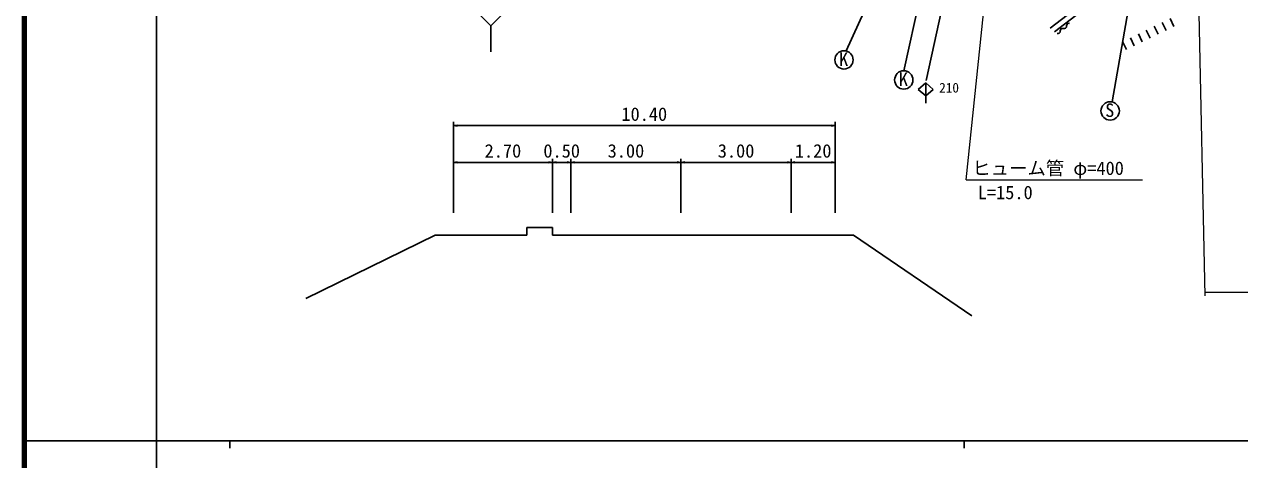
# Model space of a CAD drawing. Units: millimetres at full size, sheet at 1:1000, with parts at other scales. Extents: x 40000 to 680000, y 20000 to 380000.
# Drawn here: x 40000 to 205518, y 202409 to 261703 of the extents above; entities that cross this region are included whole.
import ezdxf
from ezdxf.enums import TextEntityAlignment as Align

# ---------------------------------------------------------------- set-up
doc = ezdxf.new("R2010")
doc.units = ezdxf.units.MM
doc.header["$LTSCALE"] = 1000
for name, color, linetype, lineweight in [('M-BGD', 7, 'Continuous', 25), ('M-STR-HTXT', 7, 'Continuous', 13), ('M-STR-STRC', 7, 'Continuous', 25), ('M-TTL', 2, 'Continuous', 140), ('M-TTL-BAND', 7, 'Continuous', 25)]:
    doc.layers.add(name, color=color, linetype=linetype, lineweight=lineweight)
doc.styles.add('ＭＳ ゴシック', font='')
doc.styles.get('ＭＳ ゴシック').set_extended_font_data('MS Gothic')

# ---------------------------------------------------------------- blocks, each defined once
blk = doc.blocks.new('open_arrow')
at = {"color": 0, "linetype": 'Continuous', "lineweight": -2}
blk.add_lwpolyline([(7.5, 1.25), (0, 0), (7.5, -1.25)], dxfattribs=at)

msp = doc.modelspace()

# ---------------------------------------------------------------- linework, layer by layer
at = {"layer": 'M-BGD'}
for p, q in [((166216, 284294), (159773, 255380)), ((151945, 258071), (163134, 282868)), ((162802, 254061), (168883, 281694)), ((192373, 275425), (188153, 251131)), ((187450, 267140), (179707, 261175)), ((185917, 265023), (180300, 260687)), ((194961, 261959), (195484, 260879)), ((196041, 262482), (196564, 261401)), ((190640, 259868), (191163, 258788)), ((191721, 260391), (192243, 259311)), ((192801, 260913), (193323, 259833)), ((193881, 261436), (194404, 260356)), ((189560, 259345), (190083, 258265)), ((162754, 253716), (161732, 252842)), ((162754, 253716), (162754, 250954)), ((162754, 253716), (163776, 252842)), ((162754, 251953), (161732, 252842)), ((162754, 251953), (163776, 252842)), ((98431, 236009), (98431, 248405)), ((150431, 236009), (150431, 248405)), ((98431, 247905), (150431, 247905)), ((98431, 236009), (98431, 243399)), ((111931, 236009), (111931, 243399)), ((111931, 236009), (111931, 243399)), ((114431, 236009), (114431, 243399)), ((114431, 236009), (114431, 243399)), ((129431, 236009), (129431, 243399)), ((129431, 236009), (129431, 243399)), ((144431, 236009), (144431, 243399)), ((144431, 236009), (144431, 243399)), ((150431, 236009), (150431, 243399)), ((98431, 242899), (111931, 242899)), ((111931, 242899), (114431, 242899)), ((114431, 242899), (129431, 242899)), ((129431, 242899), (144431, 242899)), ((144431, 242899), (150431, 242899)), ((111931, 234009), (108431, 234009)), ((108431, 234009), (108431, 233009)), ((111931, 233009), (111931, 234009)), ((78320, 224373), (95931, 233009)), ((98431, 233009), (95931, 233009)), ((108431, 233009), (98431, 233009)), ((114431, 233009), (111931, 233009)), ((114431, 233009), (129431, 233009)), ((129431, 233009), (144431, 233009)), ((144431, 233009), (150431, 233009)), ((150431, 233009), (152931, 233009)), ((152931, 233009), (169018, 222002))]:
    msp.add_line(p, q, dxfattribs=at)
for centre in [(151630, 256862), (159773, 254130), (187878, 249911)]:
    msp.add_circle(centre, 1250, dxfattribs=at)
for centre, start, end in [((182258, 261516), 71.60513, 186.03175), ((180750, 260758), 251.60513, 6.03175), ((181401, 260827), 71.60513, 186.03175), ((181607, 261448), 251.60513, 6.03175)]:
    msp.add_arc(centre, 327, start, end, dxfattribs=at)
at = {"layer": 'M-STR-HTXT'}
for p, q in [((168257, 240507), (172675, 282596)), ((199825, 268178), (200760, 224718)), ((168257, 240507), (192264, 240507)), ((325956, 225198), (200749, 225198))]:
    msp.add_line(p, q, dxfattribs=at)
at = {"layer": 'M-STR-STRC', "lineweight": 13}
for p, q in [((103537, 261502), (99676, 265362)), ((107397, 265362), (103537, 261502))]:
    msp.add_line(p, q, dxfattribs=at)
at = {"layer": 'M-STR-STRC'}
msp.add_line((103537, 261502), (103537, 257946), dxfattribs=at)
at = {"layer": 'M-TTL'}
msp.add_line((40000, 380000), (40000, 20000), dxfattribs=at)
at = {"layer": 'M-TTL-BAND'}
for p, q in [((58000, 370000), (58000, 20000)), ((40000, 205000), (579000, 205000)), ((68000, 205000), (68000, 204000)), ((168000, 205000), (168000, 204000))]:
    msp.add_line(p, q, dxfattribs=at)

# ---------------------------------------------------------------- block references
at = {"layer": 'M-BGD', "xscale": 66.7, "yscale": 66.7}
for p in [(98431, 247905), (98431, 242899), (111931, 242899), (114431, 242899), (129431, 242899), (144431, 242899)]:
    msp.add_blockref('open_arrow', p, dxfattribs=at)
at = {"layer": 'M-BGD', "xscale": 66.7, "yscale": 66.7, "rotation": 180}
for p in [(150431, 247905), (111931, 242899), (114431, 242899), (129431, 242899), (144431, 242899), (150431, 242899)]:
    msp.add_blockref('open_arrow', p, dxfattribs=at)

# ---------------------------------------------------------------- texts
at = {"layer": 'M-BGD', "style": 'ＭＳ ゴシック'}
for s, height, p in [('K', 1833, (150951, 255488)), ('K', 1833, (159094, 252757)), ('210', 1320, (164594, 252015)), ('S', 1833, (187199, 248538))]:
    msp.add_text(s, height=height, dxfattribs=at).set_placement(p, align=Align.BOTTOM_LEFT)
for s, p in [('10.40', (124431, 248005)), ('2.70', (105181, 242999)), ('0.50', (113181, 242999)), ('3.00', (121931, 242999)), ('3.00', (136931, 242999)), ('1.20', (147431, 242999))]:
    msp.add_text(s, height=1833, dxfattribs=at).set_placement(p, align=Align.BOTTOM_CENTER)
at = {"layer": 'M-STR-HTXT', "style": 'ＭＳ ゴシック'}
for s, p in [('ヒューム管 φ=400', (169112, 240640)), ('L=15.0', (169845, 237336))]:
    msp.add_text(s, height=1833, dxfattribs=at).set_placement(p, align=Align.BOTTOM_LEFT)

doc.saveas('drawing.dxf')
